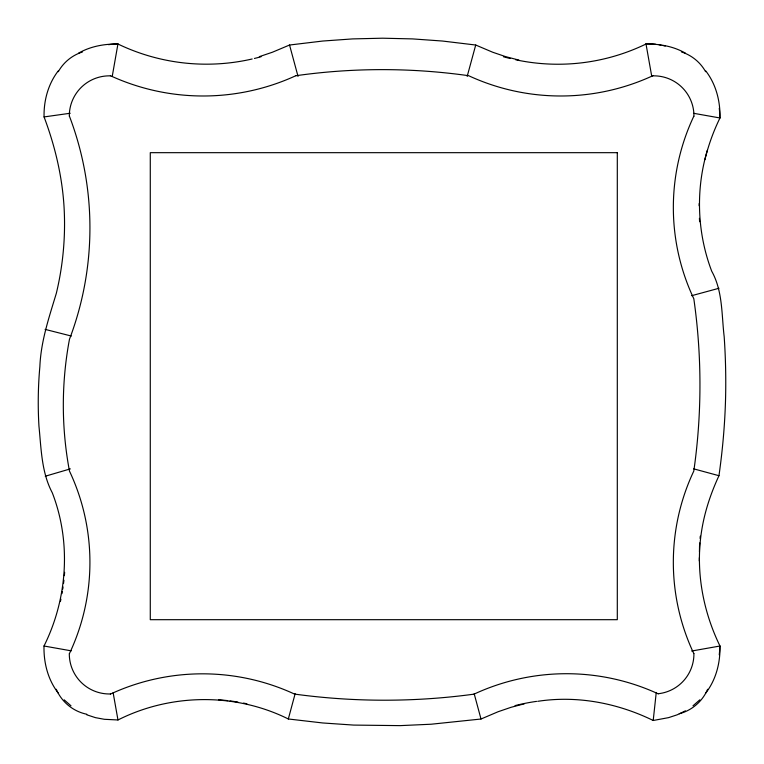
<?xml version="1.0" encoding="UTF-8"?>
<svg xmlns="http://www.w3.org/2000/svg" width="764" height="764" viewBox="0 0 764 764"><rect width="100%" height="100%" fill="white"/><g stroke="black" fill="none" stroke-linecap="round" stroke-linejoin="round"><path stroke-width="1.15" d="M699.318 561.005L699.366 557.615M699.442 551.961L699.528 546.308A203.673 203.482 2.1 0 1 699.729 542.918M58.169 692.986C47.893 679.635 43.605 662.674 44.006 646.01C67.538 598.833 71.415 542.106 52.277 492.761C41.447 472.314 41.227 448.649 38.954 426.131C37.77 406.295 38.076 386.374 39.862 366.586C40.912 341.202 49.058 317.375 56.326 293.319C63.087 265.213 65.704 236.162 64.071 207.302C62.228 176.331 54.998 145.905 44.064 116.93C43.691 100.6 48.161 84.069 58.169 70.995M707.321 150.374C695.526 189.72 697.102 232.829 711.723 271.22C722.878 291.218 721.531 314.682 724.186 336.762C725.561 356.836 726.039 376.967 725.599 397.079C724.979 423.39 722.658 449.643 718.962 475.705C710.615 493.725 704.284 512.711 701.39 532.393C695.565 571.071 702.899 610.98 719.974 646.01C720.376 662.684 716.088 679.635 705.812 692.986M685.404 710.835L677.219 714.798L668.576 717.635L653.21 720.49L656.247 692.451M112.212 76.524L117.933 44.006A204.255 204.179 -89.5 0 0 252.177 58.981M86.762 714.798L95.404 717.635L104.343 719.296L117.971 719.974C170.725 693.33 235.331 692.623 288.324 718.981L295.152 693.664M467.186 76.371L475.714 45.028L442.49 41.036L412.579 38.907L382.611 38.2L352.643 38.907L322.733 41.036L289.546 45.019L272.414 52.229L259.349 56.641M692.986 705.812L699.824 699.824M78.577 53.146C90.515 46.298 104.305 43.873 117.933 44.006M288.324 718.981L322.685 722.964L353.637 725.084L400.164 725.628L431.154 724.224L481.005 719.019L498.128 711.723L511.068 707.302L524.295 703.825M45.267 476.22L70.355 468.876M691.649 295.697L718.962 288.276M691.649 651.033L719.974 646.01M44.064 116.93L70.25 113.244M537.741 701.323C577.097 695.269 617.637 703.071 653.21 720.49M515.671 59.764A202.097 202.021 89.3 0 0 646.01 44.016C659.647 43.873 673.456 46.289 685.404 53.146M693.741 113.32L719.974 117.971A204.523 204.341 0.5 0 0 704.933 159.59M44.006 646.01L71.291 650.852M45.086 329.37L71.348 336.045M518.947 60.108L505.711 56.66L492.761 52.258L475.714 45.028M693.664 468.838L718.962 475.705M64.157 699.824L70.995 705.812M705.812 70.995C716.088 84.346 720.376 101.306 719.974 117.971M474.167 693.702L481.005 719.019M289.546 45.019L298.027 76.381M646.01 44.006L651.778 76.524M113.129 692.69L117.971 719.974M108.574 44.675A70.192 70.011 42.6 0 1 117.933 43.94M261.078 56.727A204.255 204.179 -89.5 0 1 254.412 58.456M719.764 646.01A74.07 73.984 45.8 0 1 719.258 654.796M510.104 58.484A202.097 202.021 89.3 0 1 503.466 56.756M646.01 43.758A72.733 72.733 0 0 1 655.693 44.274M658.893 44.732A72.733 72.733 0 0 1 661.022 45.114M663.133 45.563A72.733 72.733 0 0 1 665.224 46.069M719.268 108.24A72.733 72.733 0 0 1 719.726 117.971M707.645 689.262A42.736 42.736 0 0 1 679.291 713.757M681.469 51.942A42.669 42.669 0 0 1 705.621 71.692M58.284 71.701A42.402 42.402 0 0 1 82.436 51.99M86.829 714.254A42.612 42.612 0 0 1 56.259 689.252M218.657 699.795A201.801 201.801 0 0 1 227.748 700.636M230.012 700.913A201.801 201.801 0 0 1 237.9 702.068M243.515 703.09A201.801 201.801 0 0 1 246.867 703.778M515.07 705.602A204.036 204.036 0 0 1 521.802 704.016M522.929 703.778A204.036 204.036 0 0 1 536.548 701.371M63.918 580.172A203.807 203.787 4.9 0 1 63.517 583.543M63.059 586.914A203.807 203.787 4.9 0 1 62.724 589.149M62.361 591.384A203.807 203.787 4.9 0 1 61.98 593.609M60.91 599.167A203.807 203.787 4.9 0 1 60.432 601.383M64.634 572.284A203.807 203.787 4.9 0 1 64.367 575.674M699.614 221.713A205.067 204.886 0.5 0 1 699.413 218.303M699.155 205.783A205.067 204.886 0.5 0 1 699.194 203.51M700.082 538.41A203.673 203.482 2.1 0 1 700.292 536.156M658.234 693.846A219.287 219.287 0 0 0 474.014 694.151A664.269 664.269 0 0 1 294.627 694.094M693.922 653.545A40.014 40.014 0 0 1 658.234 693.731M693.798 653.554A213.681 213.681 0 0 1 693.798 471.063A607.609 607.609 0 0 0 693.817 298.743A213.681 213.681 0 0 1 693.798 116.262M652.876 75.856A40.072 40.072 0 0 1 693.951 116.271M652.867 75.703A219.287 219.287 0 0 1 468.638 75.703A616.338 616.338 0 0 0 295.878 75.722M295.869 75.703A222.133 222.133 0 0 1 110.388 75.703M69.304 116.271A40.072 40.072 0 0 1 110.379 75.856M69.457 116.262A314.08 314.08 0 0 1 69.467 339.292A356.607 356.607 0 0 0 69.467 471.073A213.681 213.681 0 0 1 69.457 653.554M110.379 693.96A40.072 40.072 0 0 1 69.304 653.545M110.388 694.113A219.287 219.287 0 0 1 294.618 694.113M617.302 152.676L150.279 152.676L150.279 619.69L617.302 619.69L617.302 152.676"/></g></svg>
